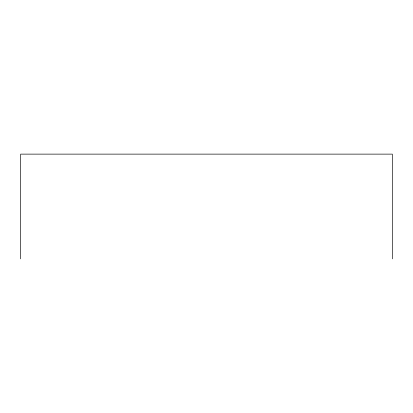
<?xml version="1.0" encoding="UTF-8"?>
<svg xmlns="http://www.w3.org/2000/svg" width="413" height="413" viewBox="0 0 413 413"><rect width="100%" height="100%" fill="white"/><g stroke="black" fill="none" stroke-linecap="round" stroke-linejoin="round"><path stroke-width="0.62" d="M392.35 258.874L392.35 154.126L20.65 154.126L20.65 258.874"/></g></svg>
